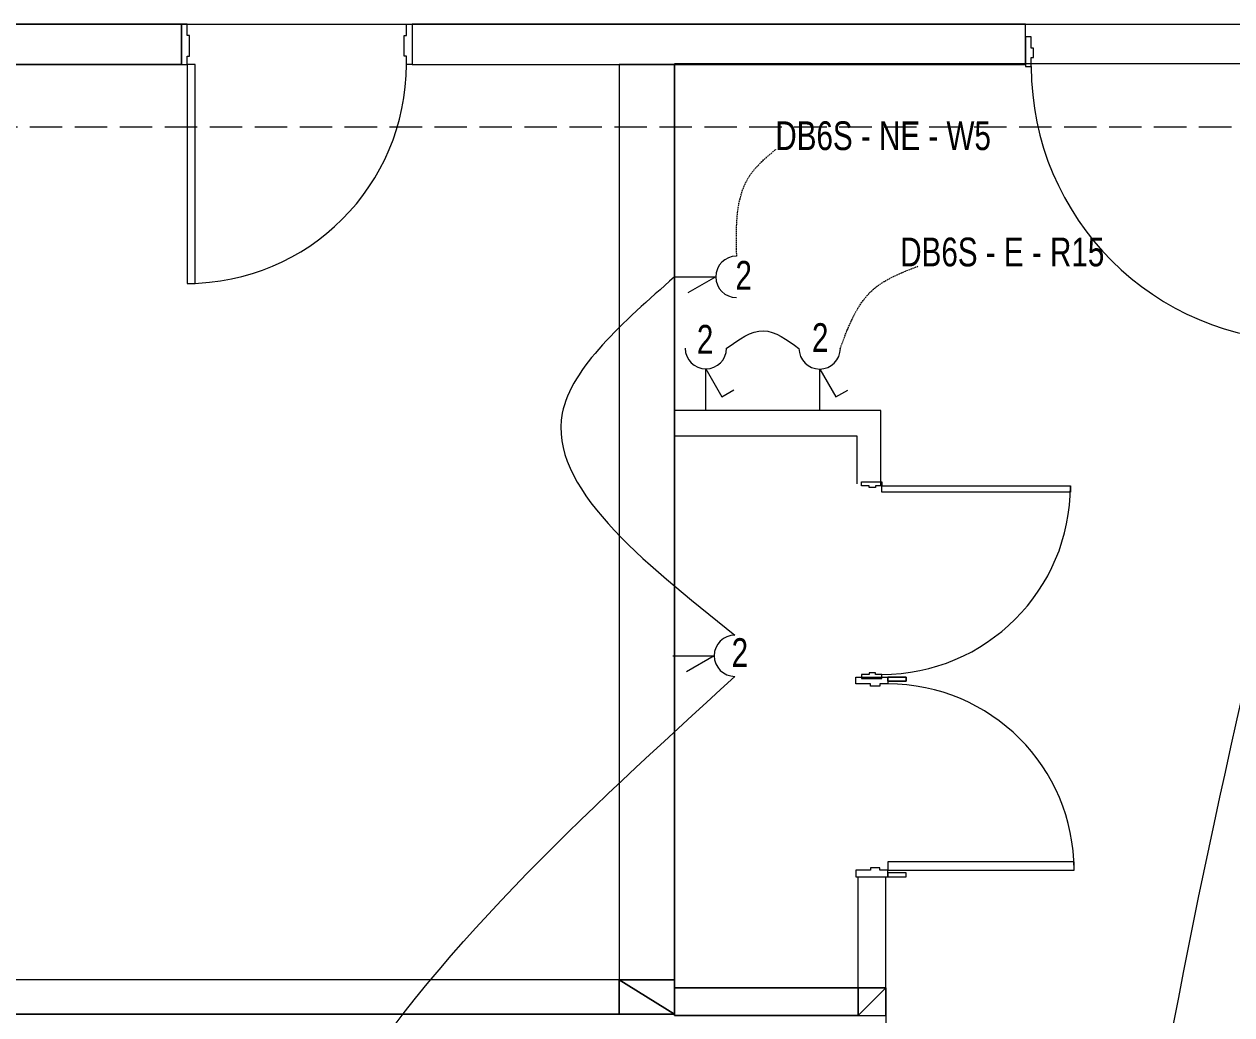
# Model space of a CAD drawing. Header units: millimetres. Extents: x -12392 to 16131, y -4930 to 15514.
# Drawn here: x -1559 to 3695, y 9981 to 14293 of the extents above; entities that cross this region are included whole.
import ezdxf

# ---------------------------------------------------------------- set-up
doc = ezdxf.new("R2010")
doc.units = ezdxf.units.MM
doc.linetypes.add('IMPORT-Hidden Line', pattern=[195.611112, 141.111112, -54.5])
doc.linetypes.add('WSP_NZ_Hidden', pattern=[9.5, 6.5, -3])
for name, color, linetype, lineweight in [('A-Des_ Roofs_Pen_No__81', 251, 'Continuous', 18), ('A-Des_ Walls', 250, 'Continuous', 13), ('A-Des_ Walls_Pen_No__81', 251, 'Continuous', 18), ('ARCHICAD Doors', 250, 'Continuous', 13), ('ARCHICAD Doors_Pen_No__81', 251, 'Continuous', 18), ('Essential Power - MEC1', 1, 'Continuous', 13), ('L06 Enlarged Ground Proposed Plan 01_GFEnlarged Proposed Plan 01_dwg', 8, 'Continuous', 13), ('New_A-Des_ Zones_Pen_No__94', 7, 'Continuous', 18), ('Non-Essential Power - MEC', 10, 'Continuous', 13)]:
    doc.layers.add(name, color=color, linetype=linetype, lineweight=lineweight)
doc.styles.add('Arial Narrow', font='ARIALN.TTF', dxfattribs={"width": 0.9, "height": 125})

# ---------------------------------------------------------------- blocks, each defined once
blk = doc.blocks.new('L06 Enlarged Ground Proposed Plan 01_GFEnlarged Proposed Plan 01_dwg_Wall_45_1-12186705-NEW GROUND FLOOR LAYOUT - ELECTRICAL PROPOSED PLAN 01')
at = {"layer": 'A-Des_ Walls', "color": 10, "flags": 128}
for points in [[(2069.7, 10098.3), (1269.7, 10098.3), (1269.7, 9978.3), (2069.7, 9978.3)], [(2069.7, 9978.3), (2189.7, 9978.3), (2189.7, 10098.3), (2069.7, 9978.3), (2189.7, 10098.3), (2069.7, 10098.3)]]:
    blk.add_lwpolyline(points, close=True, dxfattribs=at)
at = {"layer": 'A-Des_ Walls_Pen_No__81', "color": 254, "flags": 128}
blk.add_lwpolyline([(2069.7, 9978.3), (1269.7, 9978.3), (1269.7, 10098.3), (2189.7, 10098.3), (2189.7, 9978.3)], dxfattribs=at)
blk = doc.blocks.new('L06 Enlarged Ground Proposed Plan 01_GFEnlarged Proposed Plan 01_dwg_Wall_46_1-12186706-NEW GROUND FLOOR LAYOUT - ELECTRICAL PROPOSED PLAN 01')
at = {"layer": 'A-Des_ Walls', "color": 10, "flags": 128}
for points in [[(1269.7, 10133.3), (1269.7, 14118.3), (1029.7, 14118.3), (1029.7, 10133.3)], [(1029.7, 10133.3), (1029.7, 9983.3), (1269.7, 9983.3), (1029.7, 10133.3), (1269.7, 9983.3), (1269.7, 10133.3)]]:
    blk.add_lwpolyline(points, close=True, dxfattribs=at)
at = {"layer": 'A-Des_ Walls_Pen_No__81', "color": 254}
blk.add_line((1029.7, 14118.3), (1029.7, 10133.3), dxfattribs=at)
at = {"layer": 'A-Des_ Walls_Pen_No__81', "color": 254, "flags": 128}
blk.add_lwpolyline([(1269.7, 14118.3), (1269.7, 9983.3), (1029.7, 9983.3)], dxfattribs=at)
blk = doc.blocks.new('L06 Enlarged Ground Proposed Plan 01_GFEnlarged Proposed Plan 01_dwg_Wall_85_1-12186759-NEW GROUND FLOOR LAYOUT - ELECTRICAL PROPOSED PLAN 01')
at = {"layer": 'A-Des_ Walls', "color": 10, "flags": 128}
for points in [[(-1597.8, 10133.3), (-1747.8, 10133.3), (-1747.8, 9983.3), (-1597.8, 10133.3), (-1747.8, 9983.3), (-1597.8, 9983.3)], [(-1597.8, 9983.3), (1029.7, 9983.3), (1029.7, 10133.3), (-1597.8, 10133.3)]]:
    blk.add_lwpolyline(points, close=True, dxfattribs=at)
at = {"layer": 'A-Des_ Walls_Pen_No__81', "color": 254}
blk.add_line((1029.7, 10133.3), (-1597.8, 10133.3), dxfattribs=at)
at = {"layer": 'A-Des_ Walls_Pen_No__81', "color": 254, "flags": 128}
blk.add_lwpolyline([(1029.7, 9983.3), (-1747.8, 9983.3), (-1747.8, 10133.3)], dxfattribs=at)
blk = doc.blocks.new('L06 Enlarged Ground Proposed Plan 01_GFEnlarged Proposed Plan 01_dwg_CI Tools Door_39__1-12186795-NEW GROUND FLOOR LAYOUT - ELECTRICAL PROPOSED PLAN 01')
at = {"layer": 'ARCHICAD Doors_Pen_No__81', "color": 254, "flags": 128}
for points in [[(-839.8, 14153.3), (-839.8, 14243.3), (-849.8, 14243.3), (-849.8, 14293.3), (-874.8, 14293.3), (-874.8, 14118.3), (-849.8, 14118.3), (-849.8, 14153.3), (-839.8, 14153.3), (-839.8, 14243.3), (-849.8, 14243.3), (-849.8, 14293.3), (-874.8, 14293.3), (-874.8, 14118.3), (-849.8, 14118.3), (-849.8, 14153.3)], [(93.9, 14153.3), (93.9, 14243.3), (103.9, 14243.3), (103.9, 14293.3), (128.9, 14293.3), (128.9, 14118.3), (103.9, 14118.3), (103.9, 14153.3), (93.9, 14153.3), (93.9, 14243.3), (103.9, 14243.3), (103.9, 14293.3), (128.9, 14293.3), (128.9, 14118.3), (103.9, 14118.3), (103.9, 14153.3)], [(-814.8, 13164.6), (-814.8, 14118.3), (-849.8, 14118.3), (-849.8, 13164.6), (-814.8, 13164.6), (-814.8, 14118.3), (-849.8, 14118.3), (-849.8, 13164.6)]]:
    blk.add_lwpolyline(points, close=True, dxfattribs=at)
at = {"layer": 'ARCHICAD Doors_Pen_No__81', "color": 254}
blk.add_arc((-849.8, 14118.3), 953.7, 270, 0, dxfattribs=at)
blk = doc.blocks.new('L06 Enlarged Ground Proposed Plan 01_GFEnlarged Proposed Plan 01_dwg_CI Tools Door_40__1-12186796-NEW GROUND FLOOR LAYOUT - ELECTRICAL PROPOSED PLAN 01')
at = {"layer": 'ARCHICAD Doors_Pen_No__81', "color": 254, "flags": 128}
for points in [[(2832.2, 14148.3), (2832.2, 14188.3), (2822.2, 14188.3), (2822.2, 14238.3), (2797.2, 14238.3), (2797.2, 14108.3), (2822.2, 14108.3), (2822.2, 14148.3), (2832.2, 14148.3), (2832.2, 14188.3), (2822.2, 14188.3), (2822.2, 14238.3), (2797.2, 14238.3), (2797.2, 14108.3), (2822.2, 14108.3), (2822.2, 14148.3)], [(4007.2, 14148.3), (4007.2, 14188.3), (4017.2, 14188.3), (4017.2, 14238.3), (4042.2, 14238.3), (4042.2, 14108.3), (4017.2, 14108.3), (4017.2, 14148.3), (4007.2, 14148.3), (4007.2, 14188.3), (4017.2, 14188.3), (4017.2, 14238.3), (4042.2, 14238.3), (4042.2, 14108.3), (4017.2, 14108.3), (4017.2, 14148.3)], [(3977.2, 12913.3), (3977.2, 14108.3), (4017.2, 14108.3), (4017.2, 12913.3), (3977.2, 12913.3), (3977.2, 14108.3), (4017.2, 14108.3), (4017.2, 12913.3)]]:
    blk.add_lwpolyline(points, close=True, dxfattribs=at)
at = {"layer": 'ARCHICAD Doors_Pen_No__81', "color": 254}
blk.add_arc((4017.2, 14108.3), 1195, 180, 270, dxfattribs=at)
blk = doc.blocks.new('L06 Enlarged Ground Proposed Plan 01_GFEnlarged Proposed Plan 01_dwg_Wall_105_1-12186798-NEW GROUND FLOOR LAYOUT - ELECTRICAL PROPOSED PLAN 01')
at = {"layer": 'A-Des_ Walls', "color": 10, "flags": 128}
for points in [[(-4124.2, 14118.3), (-874.8, 14118.3), (-874.8, 14293.3), (-4124.2, 14293.3), (-4124.2, 14218.3), (-4124.2, 14168.3)], [(128.9, 14293.3), (128.9, 14118.3), (2797.2, 14118.3), (2797.2, 14238.3), (2797.2, 14293.3)]]:
    blk.add_lwpolyline(points, close=True, dxfattribs=at)
at = {"layer": 'A-Des_ Walls_Pen_No__81', "color": 254, "flags": 128}
blk.add_lwpolyline([(-874.8, 14118.3), (-4124.2, 14118.3), (-4124.2, 14168.3), (-4124.2, 14218.3), (-4124.2, 14293.3), (-874.8, 14293.3)], close=True, dxfattribs=at)
blk.add_lwpolyline([(1269.7, 14118.3), (2797.2, 14118.3), (2797.2, 14238.3), (2797.2, 14293.3), (128.9, 14293.3), (128.9, 14118.3), (1029.7, 14118.3)], dxfattribs=at)
for name in ['L06 Enlarged Ground Proposed Plan 01_GFEnlarged Proposed Plan 01_dwg_CI Tools Door_39__1-12186795-NEW GROUND FLOOR LAYOUT - ELECTRICAL PROPOSED PLAN 01', 'L06 Enlarged Ground Proposed Plan 01_GFEnlarged Proposed Plan 01_dwg_CI Tools Door_40__1-12186796-NEW GROUND FLOOR LAYOUT - ELECTRICAL PROPOSED PLAN 01']:
    blk.add_blockref(name, (0, 0))
blk = doc.blocks.new('L06 Enlarged Ground Proposed Plan 01_GFEnlarged Proposed Plan 01_dwg_Roof_1_1-12186869-NEW GROUND FLOOR LAYOUT - ELECTRICAL PROPOSED PLAN 01')
at = {"layer": 'A-Des_ Roofs_Pen_No__81', "color": 254, "linetype": 'IMPORT-Hidden Line'}
blk.add_line((4279.7, 13845.1), (-12392.4, 13845.1), dxfattribs=at)
blk = doc.blocks.new('L06 Enlarged Ground Proposed Plan 01_GFEnlarged Proposed Plan 01_dwg-12095837-NEW GROUND FLOOR LAYOUT - ELECTRICAL PROPOSED PLAN 01')
at = {"layer": 'New_A-Des_ Zones_Pen_No__94', "color": 253}
for p, q in [((-12392.4, 14293.3), (6254.7, 14293.3)), ((2189.7, 10098.3), (2189.7, 6423.3))]:
    blk.add_line(p, q, dxfattribs=at)
at = {"layer": 'New_A-Des_ Zones_Pen_No__94', "color": 253, "flags": 128}
blk.add_lwpolyline([(4159.7, 11773.3), (4159.7, 14120.7), (1269.7, 14120.7), (1269.7, 10098.3), (2189.7, 10098.3)], dxfattribs=at)
for name in ['L06 Enlarged Ground Proposed Plan 01_GFEnlarged Proposed Plan 01_dwg_Wall_105_1-12186798-NEW GROUND FLOOR LAYOUT - ELECTRICAL PROPOSED PLAN 01', 'L06 Enlarged Ground Proposed Plan 01_GFEnlarged Proposed Plan 01_dwg_Wall_46_1-12186706-NEW GROUND FLOOR LAYOUT - ELECTRICAL PROPOSED PLAN 01', 'L06 Enlarged Ground Proposed Plan 01_GFEnlarged Proposed Plan 01_dwg_Roof_1_1-12186869-NEW GROUND FLOOR LAYOUT - ELECTRICAL PROPOSED PLAN 01', 'L06 Enlarged Ground Proposed Plan 01_GFEnlarged Proposed Plan 01_dwg_Wall_85_1-12186759-NEW GROUND FLOOR LAYOUT - ELECTRICAL PROPOSED PLAN 01', 'L06 Enlarged Ground Proposed Plan 01_GFEnlarged Proposed Plan 01_dwg_Wall_45_1-12186705-NEW GROUND FLOOR LAYOUT - ELECTRICAL PROPOSED PLAN 01']:
    blk.add_blockref(name, (0, 0))
blk = doc.blocks.new('L06 Enlarged Ground Proposed Plan 01_GFEnlarged Proposed Plan 01_dwg_CI Tools Door_45__1-12187175-NEW GROUND FLOOR LAYOUT - ELECTRICAL PROPOSED PLAN 01')
at = {"layer": 'ARCHICAD Doors_Pen_No__81', "color": 254, "flags": 128}
for points in [[(7684.7, 5173.3), (7684.7, 3958.3), (7644.7, 3958.3), (7644.7, 5173.3), (7684.7, 5173.3), (7684.7, 3958.3), (7644.7, 3958.3), (7644.7, 5173.3)], [(7654.7, 3918.3), (7654.7, 3878.3), (7644.7, 3878.3), (7644.7, 3828.3), (7619.7, 3828.3), (7619.7, 3958.3), (7644.7, 3958.3), (7644.7, 3918.3), (7654.7, 3918.3), (7654.7, 3878.3), (7644.7, 3878.3), (7644.7, 3828.3), (7619.7, 3828.3), (7619.7, 3958.3), (7644.7, 3958.3), (7644.7, 3918.3)], [(8849.7, 3918.3), (8849.7, 3878.3), (8859.7, 3878.3), (8859.7, 3828.3), (8884.7, 3828.3), (8884.7, 3958.3), (8859.7, 3958.3), (8859.7, 3918.3), (8849.7, 3918.3), (8849.7, 3878.3), (8859.7, 3878.3), (8859.7, 3828.3), (8884.7, 3828.3), (8884.7, 3958.3), (8859.7, 3958.3), (8859.7, 3918.3)]]:
    blk.add_lwpolyline(points, close=True, dxfattribs=at)
at = {"layer": 'ARCHICAD Doors_Pen_No__81', "color": 254}
blk.add_arc((7644.7, 3958.3), 1215, 360, 90, dxfattribs=at)
blk = doc.blocks.new('L06 Enlarged Ground Proposed Plan 01_GFEnlarged Proposed Plan 01_dwg_CI Tools Door_22__1-12186701-NEW GROUND FLOOR LAYOUT - ELECTRICAL PROPOSED PLAN 01')
at = {"layer": 'ARCHICAD Doors', "color": 10, "flags": 128}
for points in [[(5149.7, 11983.3), (5149.7, 11903.3), (5167.7, 11903.3), (5167.7, 11983.3)], [(6019.7, 11983.3), (6001.7, 11983.3), (6001.7, 11903.3), (6019.7, 11903.3)]]:
    blk.add_lwpolyline(points, close=True, dxfattribs=at)
at = {"layer": 'ARCHICAD Doors_Pen_No__81', "color": 254, "flags": 128}
for points in [[(5954.7, 12713.3), (5954.7, 11903.3), (5989.7, 11903.3), (5989.7, 12713.3), (5954.7, 12713.3), (5954.7, 11903.3), (5989.7, 11903.3), (5989.7, 12713.3)], [(5149.7, 11983.3), (5167.7, 11983.3), (5167.7, 11903.3), (5149.7, 11903.3)], [(6019.7, 11983.3), (6001.7, 11983.3), (6001.7, 11903.3), (6019.7, 11903.3)], [(5189.7, 11868.3), (5189.7, 11828.3), (5179.7, 11828.3), (5179.7, 11763.3), (5149.7, 11763.3), (5149.7, 11903.3), (5179.7, 11903.3), (5179.7, 11868.3), (5189.7, 11868.3), (5189.7, 11828.3), (5179.7, 11828.3), (5179.7, 11763.3), (5149.7, 11763.3), (5149.7, 11903.3), (5179.7, 11903.3), (5179.7, 11868.3)], [(5979.7, 11868.3), (5979.7, 11828.3), (5989.7, 11828.3), (5989.7, 11763.3), (6019.7, 11763.3), (6019.7, 11903.3), (5989.7, 11903.3), (5989.7, 11868.3), (5979.7, 11868.3), (5979.7, 11828.3), (5989.7, 11828.3), (5989.7, 11763.3), (6019.7, 11763.3), (6019.7, 11903.3), (5989.7, 11903.3), (5989.7, 11868.3)]]:
    blk.add_lwpolyline(points, close=True, dxfattribs=at)
at = {"layer": 'ARCHICAD Doors_Pen_No__81', "color": 254}
blk.add_arc((5989.7, 11903.3), 810, 90, 180, dxfattribs=at)

msp = doc.modelspace()

# ---------------------------------------------------------------- linework, layer by layer
at = {"layer": 'Essential Power - MEC1', "lineweight": 18}
for p, q in [((1406.7, 12612.8), (1406.7, 12792.8)), ((1406.7, 12792.8), (1476.7, 12671.5)), ((1901.8, 12611.9), (1901.8, 12791.9)), ((1901.8, 12791.9), (1971.8, 12670.7)), ((1476.7, 12671.5), (1528.6, 12701.5)), ((1971.8, 12670.7), (2023.8, 12700.7))]:
    msp.add_line(p, q, dxfattribs=at)
for centre in [(1406.7, 12882.8), (1901.8, 12881.9)]:
    msp.add_arc(centre, 90, 180, 0, dxfattribs=at)
at = {"layer": 'Essential Power - MEC1', "color": 18, "linetype": 'WSP_NZ_Hidden', "true_color": 0x000000}
msp.add_spline([(1991, 12880.6), (2131.3, 13135.3), (2328.8, 13239.3)], degree=3, dxfattribs=at)
at = {"layer": 'Essential Power - MEC1'}
msp.add_spline([(1496.6, 12882.2), (1656.8, 12958.3), (1811.7, 12881.7)], degree=3, dxfattribs=at)
at = {"layer": 'L06 Enlarged Ground Proposed Plan 01_GFEnlarged Proposed Plan 01_dwg'}
for p, q in [((2167.6, 12612.2), (1270.2, 12612.2)), ((2167.6, 12283.4), (2167.6, 12612.2)), ((2064.4, 12500.2), (1270.1, 12500.2)), ((2064.4, 12292.5), (2064.4, 12500.2)), ((2069.6, 10098.4), (2069.6, 10580.1)), ((2189.2, 10098.1), (2189.2, 10580.5))]:
    msp.add_line(p, q, dxfattribs=at)
at = {"layer": 'Non-Essential Power - MEC', "lineweight": 18}
for p, q in [((1269.7, 13193.2), (1449.7, 13193.2)), ((1449.7, 13193.2), (1328.5, 13123.2)), ((1263.1, 11544.1), (1443.1, 11544.1)), ((1443.1, 11544.1), (1321.9, 11474.1))]:
    msp.add_line(p, q, dxfattribs=at)
for centre in [(1539.7, 13193.2), (1533.1, 11544.1)]:
    msp.add_arc(centre, 90, 90, 270, dxfattribs=at)
at = {"layer": 'Non-Essential Power - MEC', "color": 18, "linetype": 'WSP_NZ_Hidden', "true_color": 0x000000}
msp.add_spline([(1540.9, 13282.8), (1599.6, 13636.8), (1711.3, 13748.4)], degree=3, dxfattribs=at)
at = {"layer": 'Non-Essential Power - MEC'}
for points in [[(1270.1, 13192.9), (782.2, 12599.5), (1532.8, 11634.2)], [(5459, 1629), (3439.7, 5268.7), (3889.6, 12022.4)], [(-1175.1, 5363.6), (-221.5, 9536.3), (1532.4, 11453.2)]]:
    msp.add_spline(points, degree=3, dxfattribs=at)

# ---------------------------------------------------------------- block references
at = {"layer": 'L06 Enlarged Ground Proposed Plan 01_GFEnlarged Proposed Plan 01_dwg', "color": 253, "lineweight": 18}
msp.add_blockref('L06 Enlarged Ground Proposed Plan 01_GFEnlarged Proposed Plan 01_dwg-12095837-NEW GROUND FLOOR LAYOUT - ELECTRICAL PROPOSED PLAN 01', (0, 0), dxfattribs=at)
at = {"layer": 'L06 Enlarged Ground Proposed Plan 01_GFEnlarged Proposed Plan 01_dwg', "xscale": 0.6758219089789796, "yscale": 0.6758219089789796, "zscale": 0.6758219089789796, "rotation": 270}
msp.add_blockref('L06 Enlarged Ground Proposed Plan 01_GFEnlarged Proposed Plan 01_dwg_CI Tools Door_45__1-12187175-NEW GROUND FLOOR LAYOUT - ELECTRICAL PROPOSED PLAN 01', (-503.4, 17450.1), dxfattribs=at)
at = {"layer": 'L06 Enlarged Ground Proposed Plan 01_GFEnlarged Proposed Plan 01_dwg', "rotation": 270}
msp.add_blockref('L06 Enlarged Ground Proposed Plan 01_GFEnlarged Proposed Plan 01_dwg_CI Tools Door_22__1-12186701-NEW GROUND FLOOR LAYOUT - ELECTRICAL PROPOSED PLAN 01', (-9704.8, 16601), dxfattribs=at)

# ---------------------------------------------------------------- texts
at = {"layer": 'Essential Power - MEC1', "color": 7, "insert": (2252.2, 13364), "char_height": 125, "width": 3279.303, "attachment_point": 1, "style": 'Arial Narrow'}
msp.add_mtext('DB6S - E - R15', dxfattribs=at)
at = {"layer": 'Essential Power - MEC1', "color": 1, "char_height": 125, "width": 86.582, "attachment_point": 1, "style": 'Arial Narrow'}
for insert in [(1367.5, 12984), (1868.2, 12991.5)]:
    msp.add_mtext('2', dxfattribs=dict(at, insert=insert))
at = {"layer": 'Non-Essential Power - MEC', "color": 7, "insert": (1708.8, 13870.2), "char_height": 125, "width": 3279.303, "attachment_point": 1, "style": 'Arial Narrow'}
msp.add_mtext('DB6S - NE - W5', dxfattribs=at)
at = {"layer": 'Non-Essential Power - MEC', "color": 1, "char_height": 125, "width": 86.582, "attachment_point": 1, "style": 'Arial Narrow'}
for insert in [(1535.3, 13262.5), (1518.7, 11620.3)]:
    msp.add_mtext('2', dxfattribs=dict(at, insert=insert))

doc.saveas('drawing.dxf')
